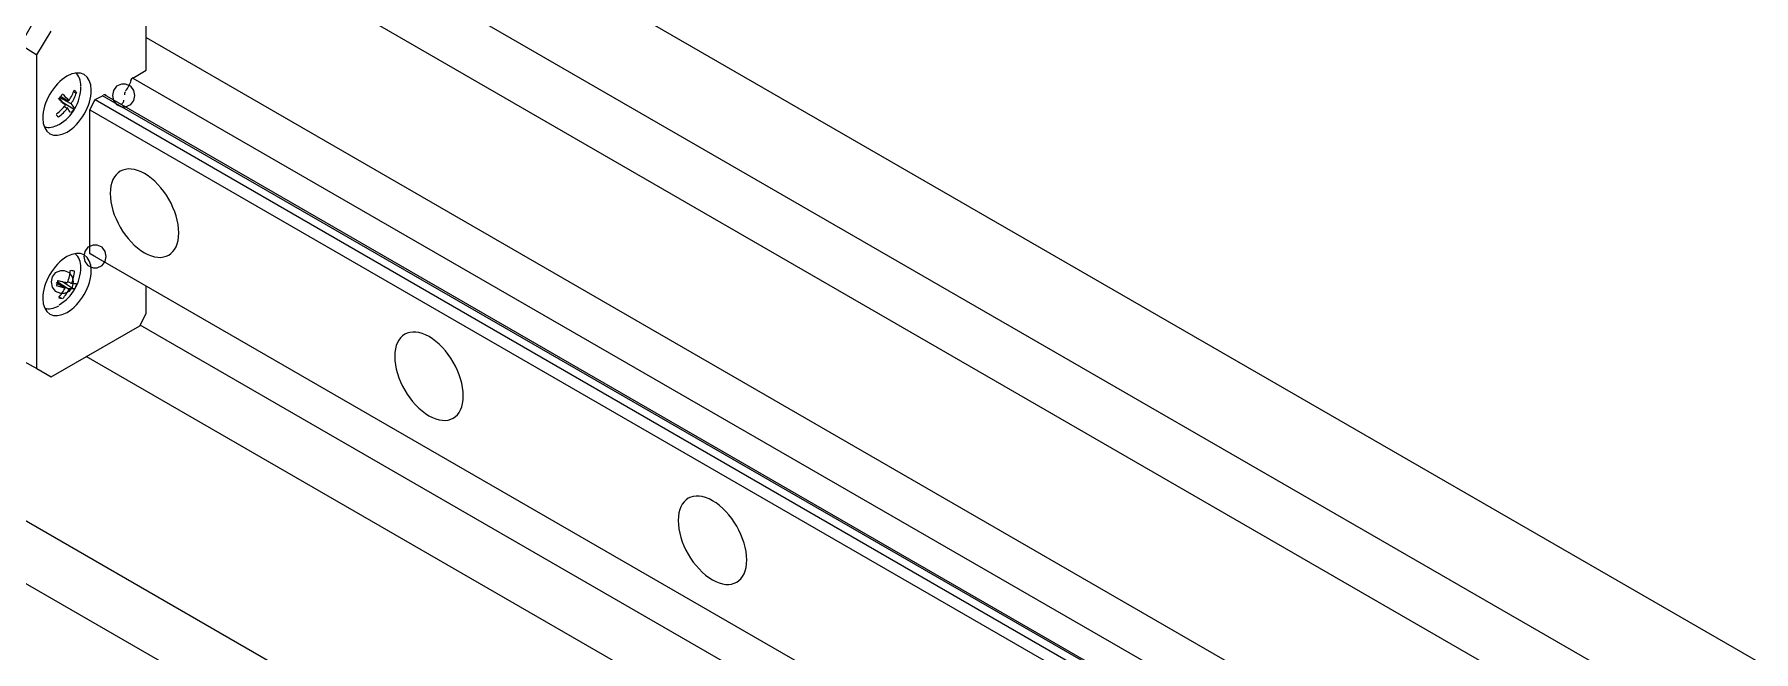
# Model space of a CAD drawing. Extents: x 23 to 317, y -101 to 289.
# Drawn here: x 129.82 to 155.13, y 63.43 to 72.52 of the extents above; entities that cross this region are included whole.
import ezdxf

# ---------------------------------------------------------------- set-up
doc = ezdxf.new("R2010")
doc.units = 0
doc.layers.get('0').update_dxf_attribs({"linetype": 'CONTINUOUS'})

msp = doc.modelspace()

# ---------------------------------------------------------------- linework, layer by layer
at = {"color": 7}
for points in [[(124.651049, 80.912533), (171.118978, 54.091413)], [(125.686671, 78.901324), (170.068346, 53.280925)], [(126.347068, 77.595539), (169.017715, 52.950727)], [(131.270027, 71.877102), (131.465145, 71.997174), (131.465145, 73.272941), (131.37509, 73.332977)], [(129.814152, 72.717607), (129.619035, 72.3724), (129.859179, 72.22231), (130.069306, 72.567517)], [(131.465145, 72.477463), (167.786975, 51.494852), (167.877029, 51.449825)], [(129.619035, 72.3724), (129.619035, 67.734613), (129.859179, 67.599531), (129.859179, 72.22231)], [(131.270027, 71.877102), (167.186614, 51.149644), (167.786975, 51.494852)], [(130.429522, 71.651967), (130.399504, 71.681985)], [(130.714693, 69.250524), (130.639648, 69.295551), (130.639648, 71.411823), (130.714693, 71.561913), (130.834766, 71.621949)], [(130.819757, 71.621949), (166.736344, 50.894491)], [(130.849775, 71.636958), (166.766362, 50.894491)], [(130.354477, 71.501877), (130.189378, 71.591931)], [(130.189378, 71.576922), (130.219396, 71.531895)], [(130.324459, 71.531895), (130.204387, 71.60694)], [(130.219396, 71.516886), (130.219396, 71.531895), (130.399504, 71.426832)], [(130.30945, 71.426832), (130.264423, 71.45685)], [(130.639648, 71.411823), (166.541226, 50.684365)], [(130.714693, 71.561913), (166.616271, 50.819446), (166.736344, 50.894491)], [(130.639648, 69.295551), (166.541226, 48.568093), (166.541226, 50.684365)], [(130.264423, 68.785244), (130.144351, 68.860289)], [(130.234405, 68.875298), (130.15936, 68.890307)], [(130.324459, 68.770235), (130.15936, 68.875298)], [(130.399504, 68.770235), (130.234405, 68.875298)], [(130.354477, 68.860289), (130.30945, 68.875298)], [(129.859179, 67.599531), (130.069306, 67.479459), (131.37509, 68.22991), (131.465145, 68.410018), (131.465145, 68.815262)], [(130.189378, 68.650163), (130.219396, 68.635154)], [(131.37509, 68.244919), (166.751353, 47.817642)], [(130.579612, 67.77964), (165.955874, 47.352362)], [(127.037483, 66.894107), (163.404341, 45.881478)], [(127.037483, 65.963548), (162.608863, 45.431208)]]:
    msp.add_lwpolyline(points, dxfattribs=at)
for points in [[(131.300045, 71.621949), (131.285036, 71.696994), (131.240009, 71.75703), (131.164964, 71.787048), (131.104928, 71.787048), (131.029883, 71.75703), (130.984856, 71.696994), (130.969847, 71.621949), (130.984856, 71.546904), (131.029883, 71.486868), (131.104928, 71.45685), (131.164964, 71.45685), (131.240009, 71.486868), (131.285036, 71.546904), (131.300045, 71.621949), (131.300045, 71.621949)], [(130.879793, 69.250524), (130.864784, 69.325569), (130.819757, 69.385605), (130.744712, 69.415623), (130.684675, 69.415623), (130.60963, 69.385605), (130.564603, 69.325569), (130.549594, 69.250524), (130.564603, 69.175479), (130.60963, 69.115442), (130.684675, 69.085424), (130.744712, 69.085424), (130.819757, 69.115442), (130.864784, 69.175479), (130.879793, 69.250524), (130.879793, 69.250524)], [(130.399504, 68.875298), (130.384495, 68.950343), (130.339468, 69.010379), (130.264423, 69.040397), (130.204387, 69.040397), (130.129342, 69.010379), (130.084315, 68.950343), (130.069306, 68.875298), (130.084315, 68.800253), (130.129342, 68.740217), (130.204387, 68.710199), (130.264423, 68.710199), (130.339468, 68.740217), (130.384495, 68.800253), (130.399504, 68.875298), (130.399504, 68.875298)]]:
    msp.add_lwpolyline(points, close=True, dxfattribs=at)
for points in [[(130.300473, 71.90575), (130.103314, 71.792843), (129.944145, 71.517133), (129.944959, 71.289935)], [(130.658932, 71.698809), (130.658118, 71.926007), (130.497631, 72.018657), (130.300473, 71.90575)], [(130.504559, 71.757251), (130.504722, 71.846105), (130.47744, 71.916069), (130.427624, 71.954548)], [(131.273125, 71.885015), (131.256265, 71.877344), (131.242157, 71.859291), (131.237416, 71.839323)], [(130.18134, 71.571799), (130.199605, 71.593446), (130.216508, 71.616002), (130.231923, 71.639299)], [(130.18513, 71.196816), (130.382941, 71.310786), (130.504764, 71.52178), (130.504567, 71.750074)], [(130.332653, 71.542047), (130.306151, 71.572451), (130.273646, 71.606041), (130.236156, 71.641763)], [(130.303418, 71.082995), (130.500577, 71.195902), (130.659745, 71.471612), (130.658932, 71.698809)], [(130.331581, 71.547163), (130.36504, 71.597681), (130.391556, 71.651206), (130.410298, 71.706059)], [(130.361599, 71.502136), (130.395058, 71.552654), (130.421574, 71.606179), (130.440316, 71.661032)], [(130.445738, 71.660622), (130.436041, 71.672771), (130.424887, 71.685794), (130.412359, 71.699596)], [(130.87655, 71.62289), (130.867839, 71.634083), (130.853015, 71.636755), (130.837864, 71.629861)], [(131.16253, 71.673942), (131.151719, 71.661233), (131.145454, 71.644719), (131.145702, 71.629589)], [(131.1651, 71.68848), (131.201767, 71.734935), (131.230489, 71.789792), (131.246901, 71.844719)], [(130.147748, 71.35383), (130.197346, 71.390661), (130.242508, 71.433297), (130.281815, 71.480399)], [(130.272617, 71.482011), (130.246115, 71.512415), (130.21361, 71.546005), (130.17612, 71.581727)], [(130.177766, 71.308803), (130.227364, 71.345634), (130.272526, 71.388269), (130.311833, 71.435372)], [(130.346396, 71.374249), (130.339563, 71.392532), (130.325582, 71.415585), (130.304892, 71.442684)], [(130.361448, 71.361673), (130.379713, 71.38332), (130.396616, 71.405876), (130.412032, 71.429173)], [(130.406432, 71.434285), (130.399599, 71.452568), (130.385619, 71.475621), (130.364928, 71.50272)], [(131.107673, 71.497102), (131.125914, 71.508428), (131.138819, 71.531088), (131.139198, 71.552454)], [(129.944959, 71.289935), (129.945772, 71.062738), (130.10626, 70.970087), (130.303418, 71.082995)], [(129.971243, 71.164011), (130.029476, 71.140113), (130.103707, 71.151473), (130.180573, 71.196046)], [(130.175575, 71.300405), (130.165879, 71.312554), (130.154725, 71.325578), (130.142197, 71.33938)], [(131.443348, 70.470912), (131.164553, 70.631442), (130.938224, 70.500781), (130.937828, 70.179072)], [(131.947434, 69.597742), (131.94783, 69.91945), (131.722143, 70.310382), (131.443348, 70.470912)], [(130.937828, 70.179072), (130.937432, 69.857364), (131.163119, 69.466432), (131.441914, 69.305902)], [(131.441914, 69.305902), (131.720709, 69.145372), (131.947038, 69.276033), (131.947434, 69.597742)], [(130.658932, 69.042213), (130.658118, 69.26941), (130.497631, 69.362061), (130.300473, 69.249153)], [(130.300473, 69.249153), (130.103314, 69.136246), (129.944145, 68.860536), (129.944959, 68.633338)], [(130.18513, 68.540219), (130.382941, 68.654189), (130.504764, 68.865183), (130.504567, 69.093478)], [(130.504559, 69.085645), (130.504722, 69.1745), (130.47744, 69.244464), (130.427624, 69.282943)], [(130.145686, 68.821271), (130.158155, 68.846269), (130.169238, 68.872185), (130.178854, 68.898826)], [(130.170732, 68.89785), (130.220412, 68.883242), (130.265754, 68.871885), (130.305335, 68.864134)], [(130.303418, 68.426398), (130.500577, 68.539305), (130.659745, 68.815015), (130.658932, 69.042213)], [(130.310795, 68.869971), (130.331936, 68.927562), (130.346281, 68.987991), (130.35338, 69.049359)], [(130.355531, 68.855845), (130.389344, 68.851474), (130.416298, 68.850892), (130.435548, 68.854116)], [(130.361243, 69.047464), (130.379459, 69.043515), (130.396315, 69.040367), (130.411684, 69.038043)], [(130.370832, 68.854962), (130.391972, 68.912553), (130.406317, 68.972982), (130.413416, 69.03435)], [(130.415848, 68.776244), (130.428317, 68.801242), (130.439401, 68.827158), (130.449016, 68.853799)], [(129.944959, 68.633338), (129.945772, 68.406141), (130.10626, 68.31349), (130.303418, 68.426398)], [(130.140713, 68.822805), (130.190394, 68.808197), (130.235736, 68.79684), (130.275317, 68.789089)], [(130.179601, 68.645876), (130.217735, 68.689532), (130.250833, 68.739257), (130.277856, 68.793491)], [(130.181135, 68.642221), (130.199351, 68.638272), (130.216207, 68.635123), (130.231576, 68.6328)], [(130.239637, 68.630867), (130.277771, 68.674523), (130.310869, 68.724248), (130.337892, 68.778482)], [(130.325512, 68.7808), (130.359326, 68.776429), (130.38628, 68.775847), (130.40553, 68.779071)], [(129.971243, 68.492406), (130.029476, 68.468507), (130.103707, 68.479868), (130.180573, 68.524441)], [(135.630864, 68.069469), (135.352069, 68.229999), (135.125741, 68.099338), (135.125345, 67.777629)], [(136.134951, 67.196298), (136.135347, 67.518007), (135.909659, 67.908938), (135.630864, 68.069469)], [(135.125345, 67.777629), (135.124949, 67.455921), (135.350636, 67.064989), (135.629431, 66.904459)], [(135.629431, 66.904459), (135.908226, 66.743929), (136.134555, 66.87459), (136.134951, 67.196298)], [(139.803372, 65.653016), (139.524577, 65.813546), (139.298248, 65.682885), (139.297853, 65.361177)], [(140.307459, 64.779846), (140.307854, 65.101554), (140.082167, 65.492486), (139.803372, 65.653016)], [(139.297853, 65.361177), (139.297457, 65.039468), (139.523144, 64.648537), (139.801939, 64.488007)], [(139.801939, 64.488007), (140.080734, 64.327476), (140.307063, 64.458137), (140.307459, 64.779846)]]:
    msp.add_open_spline(points, degree=3, dxfattribs=at)

doc.saveas('drawing.dxf')
